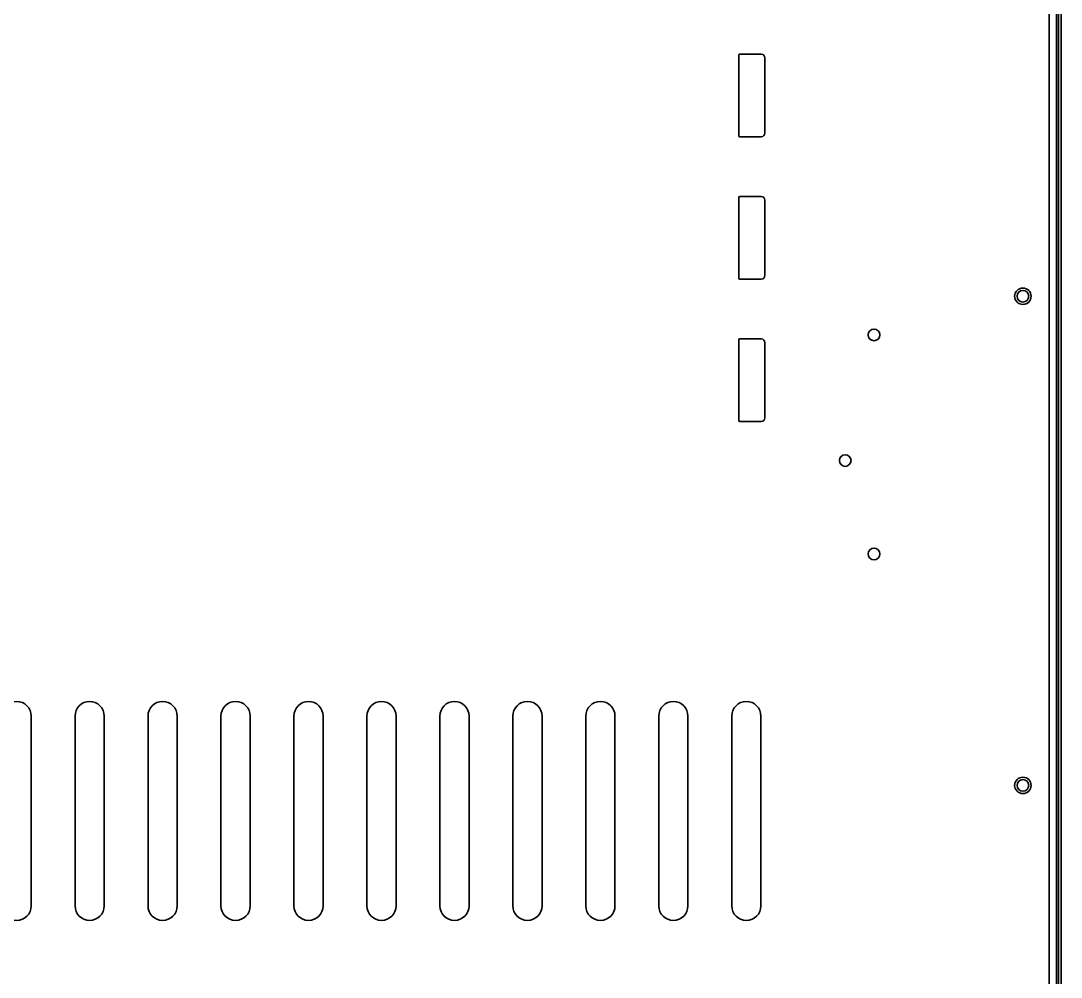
# Model space of a CAD drawing. Extents: x 6336 to 10269, y -393 to 2899.
# Drawn here: x 8894.2 to 9179.4, y 2375.2 to 2637.2 of the extents above; entities that cross this region are included whole.
import ezdxf

# ---------------------------------------------------------------- set-up
doc = ezdxf.new("R2010")
doc.units = 0
doc.header["$LTSCALE"] = 5
doc.layers.add('1', color=7, linetype='CONTINUOUS', true_color=0xffffff)

msp = doc.modelspace()

# ---------------------------------------------------------------- linework, layer by layer
at = {"layer": '1', "color": 7, "linetype": 'Continuous', "lineweight": 35}
for p, q in [((9178.07, 2762.73), (9178.07, 2127.33)), ((9179.37, 2112.53), (9179.37, 2761.93)), ((9178.68, 2758.93), (9178.68, 2115.53)), ((9176.07, 2716.71), (9176.07, 2222.74)), ((9090.97, 2627.73), (9090.97, 2605.73)), ((9097.17, 2628.03), (9091.27, 2628.03)), ((9098.17, 2606.43), (9098.17, 2627.03)), ((9091.27, 2605.43), (9097.17, 2605.43)), ((9090.97, 2588.73), (9090.97, 2566.73)), ((9097.17, 2589.03), (9091.27, 2589.03)), ((9098.17, 2567.43), (9098.17, 2588.03)), ((9091.27, 2566.43), (9097.17, 2566.43)), ((9090.97, 2549.73), (9090.97, 2527.73)), ((9097.17, 2550.03), (9091.27, 2550.03)), ((9098.17, 2528.43), (9098.17, 2549.03)), ((9091.27, 2527.43), (9097.17, 2527.43)), ((8897.07, 2446.73), (8897.07, 2394.73)), ((8909.07, 2394.73), (8909.07, 2446.73)), ((8917.07, 2446.73), (8917.07, 2394.73)), ((8929.07, 2394.73), (8929.07, 2446.73)), ((8937.07, 2446.73), (8937.07, 2394.73)), ((8949.07, 2394.73), (8949.07, 2446.73)), ((8957.07, 2446.73), (8957.07, 2394.73)), ((8969.07, 2394.73), (8969.07, 2446.73)), ((8977.07, 2446.73), (8977.07, 2394.73)), ((8989.07, 2394.73), (8989.07, 2446.73)), ((8997.07, 2446.73), (8997.07, 2394.73)), ((9009.07, 2394.73), (9009.07, 2446.73)), ((9017.07, 2446.73), (9017.07, 2394.73)), ((9029.07, 2394.73), (9029.07, 2446.73)), ((9037.07, 2446.73), (9037.07, 2394.73)), ((9049.07, 2394.73), (9049.07, 2446.73)), ((9057.07, 2446.73), (9057.07, 2394.73)), ((9069.07, 2394.73), (9069.07, 2446.73)), ((9077.07, 2446.73), (9077.07, 2394.73)), ((9089.07, 2394.73), (9089.07, 2446.73)), ((9097.07, 2446.73), (9097.07, 2394.73))]:
    msp.add_line(p, q, dxfattribs=at)
for centre, radius in [((9168.87, 2561.73), 2.25), ((9168.87, 2561.73), 1.6), ((9128.07, 2551.13), 1.6), ((9120.17, 2516.73), 1.6), ((9128.07, 2491.13), 1.6), ((9168.87, 2427.73), 2.25), ((9168.87, 2427.73), 1.6)]:
    msp.add_circle(centre, radius, dxfattribs=at)
for centre, radius, start, end in [((9091.27, 2627.73), 0.3, 90, 180), ((9097.17, 2627.03), 1, 0, 90), ((9091.27, 2605.73), 0.3, 180, 270), ((9097.17, 2606.43), 1, 270, 0), ((9091.27, 2588.73), 0.3, 90, 180), ((9097.17, 2588.03), 1, 0, 90), ((9091.27, 2566.73), 0.3, 180, 270), ((9097.17, 2567.43), 1, 270, 0), ((9091.27, 2549.73), 0.3, 90, 180), ((9097.17, 2549.03), 1, 0, 90), ((9091.27, 2527.73), 0.3, 180, 270), ((9097.17, 2528.43), 1, 270, 0), ((8893.07, 2446.73), 4, 0, 180), ((8913.07, 2446.73), 4, 0, 180), ((8933.07, 2446.73), 4, 0, 180), ((8953.07, 2446.73), 4, 0, 180), ((8973.07, 2446.73), 4, 0, 180), ((8993.07, 2446.73), 4, 0, 180), ((9013.07, 2446.73), 4, 0, 180), ((9033.07, 2446.73), 4, 0, 180), ((9053.07, 2446.73), 4, 0, 180), ((9073.07, 2446.73), 4, 0, 180), ((9093.07, 2446.73), 4, 0, 180), ((8893.07, 2394.73), 4, 180, 0), ((8913.07, 2394.73), 4, 180, 0), ((8933.07, 2394.73), 4, 180, 0), ((8953.07, 2394.73), 4, 180, 0), ((8973.07, 2394.73), 4, 180, 0), ((8993.07, 2394.73), 4, 180, 0), ((9013.07, 2394.73), 4, 180, 0), ((9033.07, 2394.73), 4, 180, 0), ((9053.07, 2394.73), 4, 180, 0), ((9073.07, 2394.73), 4, 180, 0), ((9093.07, 2394.73), 4, 180, 0)]:
    msp.add_arc(centre, radius, start, end, dxfattribs=at)

doc.saveas('drawing.dxf')
